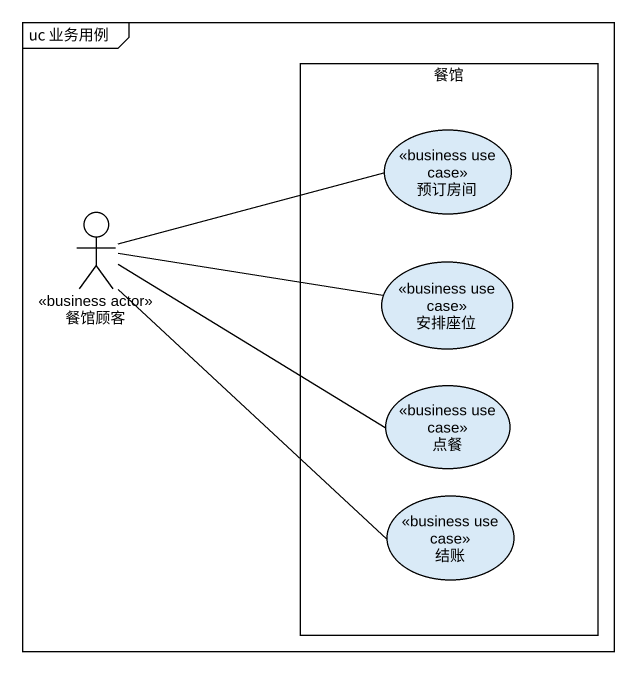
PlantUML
@startuml
mainframe uc 业务用例
rectangle 餐馆 {
  usecase 预订房间 <<business use case>>
  usecase 安排座位 <<business use case>>
  usecase 点餐 <<business use case>>
  usecase 结账 <<business use case>>
}
actor 餐馆顾客 <<business actor>>
餐馆顾客 -right- 预订房间
餐馆顾客 -right- 安排座位
餐馆顾客 -right- 点餐
餐馆顾客 -- 结账
@enduml
